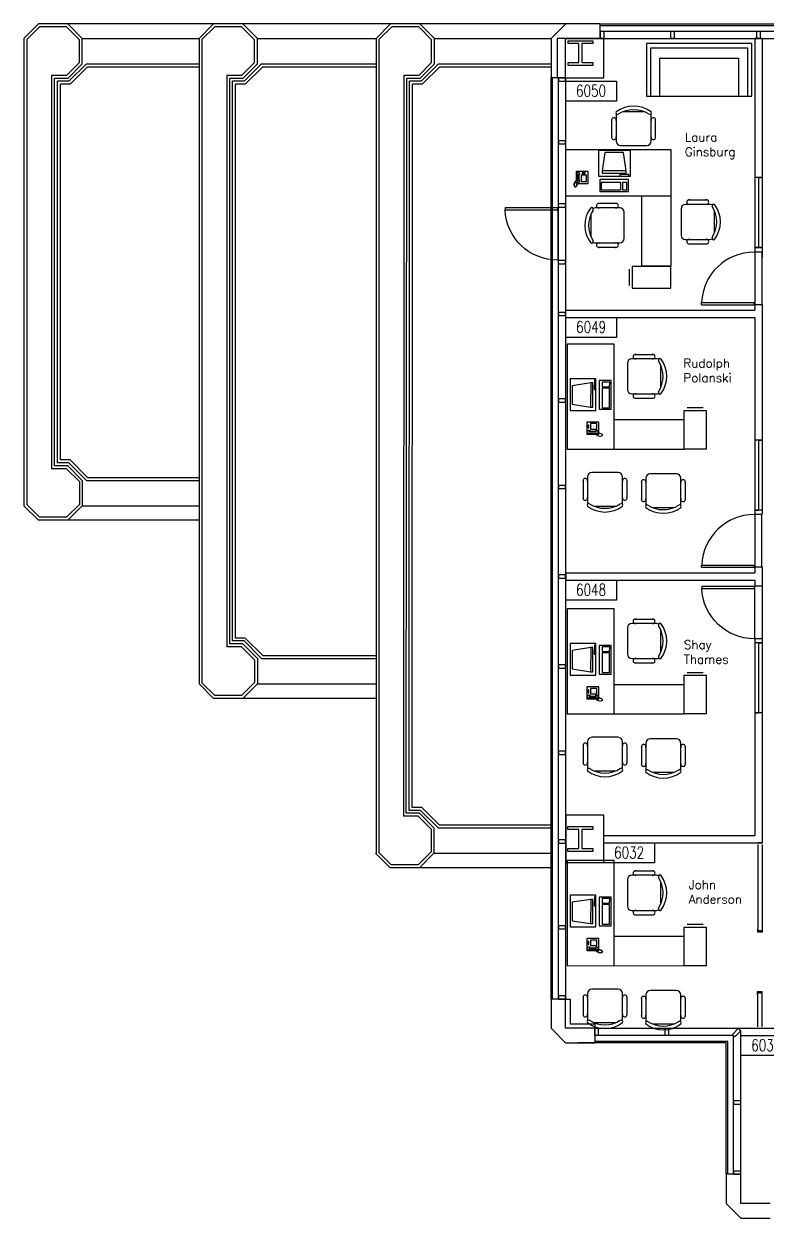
# Model space of a CAD drawing. Header units: millimetres. Extents: x 21174 to 87324, y 2476 to 67413.
# Drawn here: x 21174 to 34163, y 46508 to 67413 of the extents above; entities that cross this region are included whole.
import ezdxf
from ezdxf.enums import TextEntityAlignment as Align

# ---------------------------------------------------------------- set-up
doc = ezdxf.new("R2010")
doc.units = ezdxf.units.MM
doc.header["$MEASUREMENT"] = 0
for name, color, linetype in [('CHAIRS', 4, 'Continuous'), ('CPU', 6, 'Continuous'), ('E-B-FURR', 6, 'Continuous'), ('E-B-GLAZ', 8, 'Continuous'), ('E-B-MULL', 8, 'Continuous'), ('E-B-SHEL', 2, 'Continuous'), ('E-C-HEAD', 5, 'Continuous'), ('E-F-DOOR', 3, 'Continuous'), ('E-F-SILL', 8, 'Continuous'), ('E-F-TERR', 4, 'Continuous'), ('E-S-COLM', 8, 'Continuous'), ('EMPLOYEE', 1, 'Continuous'), ('FURNITURE', 3, 'Continuous'), ('PANELS_201', 6, 'Continuous'), ('PHONES', 4, 'Continuous'), ('RMNUM', 40, 'Continuous')]:
    doc.layers.add(name, color=color, linetype=linetype)
doc.styles.add('ARCHITXT', font='simplex.shx')
doc.styles.add('ROMANS', font='romans', dxfattribs={"width": 0.75, "height": 8})

# ---------------------------------------------------------------- blocks, each defined once
blk = doc.blocks.new('DR-36')
for p, q in [((0, 36), (0, 0)), ((0, 36), (1.5, 36)), ((1.5, 36), (1.5, 0)), ((0, 0), (1.5, 0))]:
    blk.add_line(p, q)
blk.add_arc((0, 0), 36, 0, 87.61406)
blk = doc.blocks.new('RMNUM')
at = {"layer": 'RMNUM'}
blk.add_lwpolyline([(-16.33354, 6.674702), (18.388073, 6.674702), (18.388073, -6.982766), (-16.33354, -6.982766), (-16.33354, 6.674702)], dxfattribs=at)
at = {"layer": 'RMNUM', "style": 'ROMANS', "width": 0.75}
blk.add_attdef('NUMBER', text='', height=8, dxfattribs=at).set_placement((1.027267, 0.114097), align=Align.MIDDLE_CENTER)
blk = doc.blocks.new('RECTANG')
for p, q in [((1, 1), (0, 1)), ((0, 1), (0, 0)), ((1, 0), (1, 1)), ((0, 0), (1, 0))]:
    blk.add_line(p, q)
blk = doc.blocks.new('FNPHONE')
for p, q in [((-9.1, 0.22), (-9.7, 0.02)), ((-8.9, 0.62), (-9.5, 0.42)), ((-8.7, 1.02), (-9.3, 0.82)), ((-8.5, 1.42), (-9.1, 1.22)), ((-8.3, 1.82), (-8.9, 1.62)), ((-7.14, 0.56), (-7.5, -0.58)), ((-7.29, 6.54), (-7.29, 1.54)), ((-6.29, 6.54), (-6.29, 1.54)), ((-3.87, 4.85), (-3.87, 4.85)), ((-3.87, 3.91), (-3.87, 3.91)), ((-3.87, 2.97), (-3.87, 2.97)), ((-3.87, 2.03), (-3.87, 2.03)), ((-2.94, 4.85), (-2.94, 4.85)), ((-2.94, 3.91), (-2.94, 3.91)), ((-2.94, 2.97), (-2.94, 2.97)), ((-2.94, 2.03), (-2.94, 2.03)), ((-2, 4.85), (-2, 4.85)), ((-2, 3.91), (-2, 3.91)), ((-2, 2.97), (-2, 2.97)), ((-2, 2.03), (-2, 2.03)), ((-9.3, -0.18), (-9.9, -0.38)), ((-9.3, -0.58), (-9.9, -0.78)), ((-9.3, -0.98), (-9.9, -1.18)), ((-9.3, -1.38), (-9.9, -1.58)), ((-9.1, -1.78), (-9.7, -1.98)), ((-8.9, -2.18), (-9.5, -2.38)), ((-8.43, -2.46), (-9.03, -2.66)), ((-7.9, -1.98), (-8.5, -2.18)), ((-7.7, -1.58), (-8.3, -1.78)), ((-7.5, -1.18), (-8.1, -1.38)), ((-7.3, -0.78), (-7.9, -0.98))]:
    blk.add_line(p, q)
for centre, start, end in [((-6.79, 6.54), 298.49146, 241.50854), ((-6.79, 1.54), 118.49146, 61.50854)]:
    blk.add_arc(centre, 1.05, start, end)
for p, xscale, yscale, zscale in [((-8.21, 0), 8.20528234483245, 8.104073169521023, 8.20528234483245), ((-4.81, 1.25), 3.75, 4.375, 3.75), ((-4.03, 6.72), 2.03125, 0.46875, 2.03125)]:
    blk.add_blockref('RECTANG', p, dxfattribs=dict(xscale=xscale, yscale=yscale, zscale=zscale))
blk = doc.blocks.new('DESK3')
for p, q in [((72, 0), (0, 0)), ((0, 0), (0, -80)), ((72, -32), (72, 0)), ((0, -32), (72, -32)), ((20, -80), (20, -32)), ((0, -80), (20, -80))]:
    blk.add_line(p, q)
blk = doc.blocks.new('FC15X27A')
for p, q in [((7.53125, 0), (-7.53125, 0)), ((-7.53125, 0), (-7.53125, -26.5)), ((7.53125, -26.5), (7.53125, 0)), ((-7.53125, -26.5), (7.53125, -26.5)), ((-5.53125, -28.5), (5.53125, -28.5))]:
    blk.add_line(p, q)
blk = doc.blocks.new('CHAIR7')
for p, q in [((0, 9), (0, -9)), ((20, 12), (3, 12)), ((5.12, 15.04), (17.88, 15.04)), ((23, -7.44), (23, 7.44)), ((3, -12), (20, -12)), ((5.12, -15), (17.88, -15))]:
    blk.add_line(p, q)
for centre, radius, start, end in [((3, 9), 3, 90, 180), ((5.56, 13.54), 1.56, 73.7398, 286.2602), ((17.44, 13.54), 1.56, 253.7398, 106.2602), ((20, 9), 3, 62.41556, 90), ((22.34, 11.12), 1.1, 53.30994, 212.02741), ((4.82, 0), 19.64, 327.57575, 32.42425), ((7, 0), 20, 323.1301, 36.8699), ((3, -9), 3, 180, 270), ((5.56, -13.5), 1.56, 73.7398, 286.2602), ((17.44, -13.5), 1.56, 253.7398, 106.2602), ((20, -9), 3, 270, 297.58444), ((22.34, -11.12), 1.1, 147.97259, 306.69006)]:
    blk.add_arc(centre, radius, start, end)
blk = doc.blocks.new('IBMAT', base_point=(61, 306))
for p, q in [((75, 307), (75, 306)), ((81, 307), (75, 307)), ((81, 306), (81, 307))]:
    blk.add_line(p, q)
at = {"xscale": 21, "yscale": 17, "zscale": 21}
blk.add_blockref('RECTANG', (61, 306), dxfattribs=at)
blk = doc.blocks.new('KEYBOARD', base_point=(60, 294))
for p, xscale, yscale, zscale in [((60, 294), 19, 8, 19), ((61, 295), 13, 5, 13), ((75, 295), 3, 5, 3)]:
    blk.add_blockref('RECTANG', p, dxfattribs=dict(xscale=xscale, yscale=yscale, zscale=zscale))
blk = doc.blocks.new('COMPUTER')
for p, q in [((-6.64, 16.23), (-8.5, 3.5)), ((6.08, 16.23), (-6.64, 16.23)), ((8, 3.5), (6.08, 16.23)), ((-8.5, 3.5), (-8.5, 2.04)), ((8, 3.5), (-8.5, 3.5)), ((-8.5, 2.04), (8, 2.04)), ((8, 2.04), (8, 3.5))]:
    blk.add_line(p, q)
at = {"xscale": 1.033846153846154, "yscale": 1.033846153846154, "zscale": 1.033846153846154}
for name, p in [('IBMAT', (-10.86, 0)), ('KEYBOARD', (-10.05, -10.5))]:
    blk.add_blockref(name, p, dxfattribs=at)
blk = doc.blocks.new('SOFA2')
for p, q in [((-36, 0), (-36, -36)), ((36, 0), (-36, 0)), ((36, -36), (36, 0)), ((-33, -36), (-33, -3)), ((-33, -3), (33, -3)), ((33, -3), (33, -36)), ((-27, -36), (-27, -10)), ((-27, -10), (27, -10)), ((27, -10), (27, -36)), ((-36, -36), (36, -36))]:
    blk.add_line(p, q)

msp = doc.modelspace()

# ---------------------------------------------------------------- linework, layer by layer
at = {"layer": 'E-B-FURR'}
for p, q in [((31269, 67157), (39753, 67157)), ((34093, 67157), (33963, 67157)), ((33965, 67157), (33965, 63322)), ((34093, 67157), (34093, 63322)), ((30657, 50341), (30657, 66467)), ((33965, 63498), (34093, 63498)), ((33965, 63421), (34093, 63421)), ((30658, 62402), (33965, 62402)), ((30658, 62272), (30658, 62400)), ((33965, 62501), (33965, 62402)), ((33965, 62501), (34093, 62501)), ((34093, 62501), (34093, 58829)), ((30658, 62275), (33965, 62275)), ((33965, 62275), (33965, 58829)), ((33965, 58829), (34093, 58829)), ((33965, 57909), (34093, 57909)), ((33965, 57909), (33965, 57803)), ((34093, 57909), (34093, 57576)), ((30657, 57803), (33965, 57803)), ((30657, 57802), (30657, 57674)), ((30657, 57675), (33965, 57675)), ((33965, 57675), (33965, 57576)), ((33965, 57576), (34093, 57576)), ((33961, 56656), (34089, 56656)), ((33965, 56656), (33965, 53203)), ((33965, 56656), (34093, 56656)), ((34093, 56656), (34093, 53075)), ((31323, 53203), (33965, 53203)), ((31323, 53075), (34093, 53075)), ((30658, 52735), (31323, 52735)), ((31167, 49830), (33681, 49830)), ((33687, 49830), (38603, 49830)), ((33722, 47275), (33722, 49789)), ((33722, 49702), (38475, 49702))]:
    msp.add_line(p, q, dxfattribs=at)
msp.add_lwpolyline([(31323, 67157), (30505, 67157), (30505, 66467), (31323, 66467)], close=True, dxfattribs=at)
for points in [[(31323, 53561), (30658, 53561), (30658, 52735)], [(31323, 52735), (31323, 53561)], [(30655, 50341), (30732, 50341), (30732, 49907), (31167, 49907), (31167, 49830)]]:
    msp.add_lwpolyline(points, dxfattribs=at)
at = {"layer": 'E-B-GLAZ'}
for p, q in [((31269, 67412), (39753, 67412)), ((31269, 67387), (39753, 67387)), ((31269, 67285), (39753, 67285)), ((30400, 50341), (30400, 66469)), ((30425, 50341), (30425, 66469)), ((30528, 50341), (30528, 66467)), ((30400, 52641), (27844, 52641)), ((33272, 49575), (30870, 49575)), ((33594, 49702), (31167, 49702)), ((33492, 49600), (31167, 49600)), ((33467, 49575), (31167, 49575)), ((33467, 47275), (33467, 49575)), ((33492, 47275), (33492, 49600)), ((33594, 47275), (33594, 49702))]:
    msp.add_line(p, q, dxfattribs=at)
for points in [[(34093, 63498), (33965, 63498), (34033, 63498), (34033, 64724), (34093, 64724), (33965, 64724)], [(34093, 58900), (33965, 58900), (34033, 58900), (34033, 60127), (34093, 60127), (33965, 60127)], [(34093, 55353), (33965, 55353), (34033, 55353), (34033, 56580), (34093, 56580), (33965, 56580)]]:
    msp.add_lwpolyline(points, dxfattribs=at)
at = {"layer": 'E-B-MULL'}
for points in [[(31323, 67285), (31323, 67157), (31265, 67157), (31265, 67285)], [(32553, 67285), (32553, 67157), (32495, 67157), (32495, 67285)], [(34061, 67285), (34061, 67157), (34003, 67157), (34003, 67285)], [(30528, 66409), (30655, 66409), (30655, 66467), (30528, 66467)], [(30528, 65311), (30655, 65311), (30655, 65368), (30528, 65368)], [(30527, 64206), (30655, 64206), (30655, 64264), (30527, 64264)], [(30527, 63215), (30655, 63215), (30655, 63273), (30527, 63273)], [(30528, 62305), (30655, 62305), (30655, 62363), (30528, 62363)], [(30528, 60790), (30655, 60790), (30655, 60848), (30528, 60848)], [(30528, 59277), (30655, 59277), (30655, 59334), (30528, 59334)], [(30528, 57709), (30655, 57709), (30655, 57766), (30528, 57766)], [(30528, 56137), (30655, 56137), (30655, 56194), (30528, 56194)], [(30528, 54625), (30655, 54625), (30655, 54682), (30528, 54682)], [(30528, 53074), (30655, 53074), (30655, 53132), (30528, 53132)], [(30528, 51570), (30655, 51570), (30655, 51627), (30528, 51627)], [(30528, 50341), (30655, 50341), (30655, 50399), (30528, 50399)], [(31167, 49702), (31167, 49830), (31224, 49830), (31224, 49702)], [(32395, 49702), (32395, 49830), (32453, 49830), (32453, 49702)], [(33615, 49682), (33722, 49789), (33681, 49830), (33574, 49723)], [(33615, 49682), (33722, 49789), (33681, 49830), (33574, 49723)], [(33594, 48503), (33722, 48503), (33722, 48561), (33594, 48561)], [(33594, 47275), (33722, 47275), (33722, 47332), (33594, 47332)]]:
    msp.add_lwpolyline(points, close=True, dxfattribs=at)
at = {"layer": 'E-B-SHEL'}
for p, q in [((30656, 67412), (30400, 67156)), ((31260, 67412), (30648, 67412)), ((31261, 67156), (31261, 67411)), ((30400, 67156), (30400, 66469)), ((31269, 67157), (30553, 67157)), ((31269, 67157), (30563, 67157)), ((30655, 66469), (30655, 67156)), ((30655, 67156), (31324, 67156)), ((30655, 66469), (30400, 66469)), ((30400, 50341), (30400, 49830)), ((30655, 50341), (30400, 50341)), ((30655, 49830), (30655, 50341)), ((30400, 49830), (30655, 49575)), ((31167, 49830), (30655, 49830)), ((31167, 49830), (31167, 49575)), ((30655, 49575), (31167, 49575)), ((33722, 47275), (33467, 47275)), ((33467, 47275), (33467, 46763)), ((33722, 46763), (33722, 47275)), ((33467, 46763), (33722, 46508)), ((34233, 46763), (33722, 46763)), ((33722, 46508), (34233, 46508))]:
    msp.add_line(p, q, dxfattribs=at)
at = {"layer": 'E-C-HEAD'}
for p, q in [((30527, 63283), (30527, 64203)), ((33964, 63411), (33964, 62491)), ((34092, 62491), (34092, 63411)), ((33963, 58821), (33963, 57901)), ((34091, 57901), (34091, 58821)), ((33965, 56652), (33965, 57572)), ((34093, 57572), (34093, 56652))]:
    msp.add_line(p, q, dxfattribs=at)
at = {"layer": 'E-F-SILL'}
msp.add_lwpolyline([(30655, 52973), (30655, 52973), (30655, 52973)], dxfattribs=at)
at = {"layer": 'E-F-TERR'}
for p, q in [((21174, 67159), (21428, 67412)), ((21428, 67412), (21174, 67159)), ((21449, 67361), (21225, 67138)), ((21939, 67412), (21428, 67412)), ((21939, 67412), (21428, 67412)), ((21696, 67412), (21428, 67412)), ((21920, 67361), (21449, 67361)), ((24528, 67412), (21828, 67412)), ((22145, 67136), (21920, 67361)), ((22197, 67157), (21941, 67413)), ((24239, 67159), (24493, 67412)), ((24493, 67412), (24239, 67159)), ((24514, 67361), (24290, 67138)), ((24761, 67412), (24493, 67412)), ((25004, 67412), (24493, 67412)), ((25004, 67412), (24493, 67412)), ((24985, 67361), (24514, 67361)), ((30656, 67412), (24893, 67412)), ((25210, 67136), (24985, 67361)), ((25262, 67157), (25006, 67413)), ((27591, 67412), (27337, 67159)), ((27337, 67159), (27591, 67412)), ((27612, 67361), (27388, 67138)), ((28102, 67412), (27591, 67412)), ((28102, 67412), (27591, 67412)), ((27859, 67412), (27591, 67412)), ((28083, 67361), (27612, 67361)), ((28308, 67136), (28083, 67361)), ((28359, 67157), (28104, 67413)), ((21174, 67159), (21174, 58977)), ((21225, 67138), (21225, 58998)), ((22145, 66735), (22145, 67136)), ((22197, 67157), (24239, 67157)), ((22197, 66714), (22197, 67157)), ((24239, 67159), (24239, 55859)), ((24290, 67138), (24290, 55880)), ((25210, 66735), (25210, 67136)), ((25262, 67157), (27337, 67157)), ((25262, 66714), (25262, 67157)), ((27337, 67159), (27337, 52886)), ((27388, 67138), (27388, 52907)), ((28308, 66735), (28308, 67136)), ((28359, 67157), (30401, 67157)), ((28359, 66714), (28359, 67157)), ((21920, 66510), (22145, 66735)), ((21941, 66459), (22197, 66714)), ((21962, 66408), (22269, 66714)), ((22269, 66714), (24239, 66714)), ((24985, 66510), (25210, 66735)), ((25006, 66459), (25262, 66714)), ((25027, 66408), (25334, 66714)), ((25334, 66714), (27337, 66714)), ((28083, 66510), (28308, 66735)), ((28104, 66459), (28359, 66714)), ((28125, 66408), (28432, 66714)), ((28432, 66714), (30400, 66714)), ((21660, 66510), (21660, 59626)), ((21920, 66510), (21660, 66510)), ((21983, 66356), (22290, 66663)), ((22290, 66663), (24239, 66663)), ((24727, 66510), (24727, 56508)), ((24985, 66510), (24727, 66510)), ((25048, 66356), (25355, 66663)), ((25355, 66663), (27337, 66663)), ((27824, 66510), (27816, 53544)), ((28083, 66510), (27824, 66510)), ((28146, 66356), (28453, 66663)), ((28453, 66663), (30400, 66663)), ((21711, 59677), (21711, 66459)), ((21941, 66459), (21711, 66459)), ((21762, 59728), (21762, 66408)), ((21962, 66408), (21762, 66408)), ((21813, 59779), (21813, 66356)), ((21983, 66356), (21813, 66356)), ((24776, 56559), (24776, 66459)), ((25006, 66459), (24776, 66459)), ((24827, 56611), (24827, 66408)), ((25027, 66408), (24827, 66408)), ((24878, 56662), (24878, 66356)), ((25048, 66356), (24878, 66356)), ((27865, 53595), (27874, 66459)), ((28104, 66459), (27874, 66459)), ((27917, 53646), (27925, 66408)), ((28125, 66408), (27925, 66408)), ((27968, 53697), (27976, 66356)), ((28146, 66356), (27976, 66356)), ((21920, 59626), (21660, 59626)), ((21941, 59677), (21711, 59677)), ((21962, 59728), (21762, 59728)), ((21983, 59779), (21813, 59779)), ((21920, 59626), (22145, 59401)), ((21941, 59677), (22197, 59422)), ((21962, 59728), (22269, 59422)), ((21983, 59779), (22290, 59473)), ((22145, 59401), (22145, 59000)), ((22197, 59422), (22197, 58979)), ((22269, 59422), (24239, 59422)), ((22290, 59473), (24239, 59473)), ((21174, 58977), (21428, 58723)), ((21428, 58723), (21174, 58977)), ((21449, 58775), (21225, 58998)), ((22145, 59000), (21920, 58775)), ((22197, 58979), (21941, 58723)), ((22197, 58979), (24239, 58979)), ((21920, 58775), (21449, 58775)), ((21939, 58723), (21428, 58723)), ((21939, 58723), (21428, 58723)), ((21696, 58723), (21428, 58723)), ((24239, 58723), (21828, 58723)), ((25048, 56662), (24878, 56662)), ((25048, 56662), (25355, 56355)), ((24985, 56508), (24727, 56508)), ((25006, 56559), (24776, 56559)), ((25027, 56611), (24827, 56611)), ((24985, 56508), (25210, 56283)), ((25006, 56559), (25262, 56304)), ((25027, 56611), (25334, 56304)), ((25210, 56283), (25210, 55882)), ((25262, 56304), (25262, 55861)), ((25334, 56304), (27337, 56304)), ((25355, 56355), (27337, 56355)), ((24493, 55606), (24239, 55859)), ((24514, 55657), (24290, 55880)), ((25210, 55882), (24985, 55657)), ((25262, 55861), (25006, 55606)), ((25262, 55861), (27337, 55861)), ((24985, 55657), (24514, 55657)), ((25004, 55606), (24493, 55606)), ((25004, 55606), (24493, 55606)), ((27337, 55606), (24893, 55606)), ((28074, 53544), (27816, 53544)), ((28095, 53595), (27865, 53595)), ((28117, 53646), (27917, 53646)), ((28138, 53697), (27968, 53697)), ((28074, 53544), (28300, 53318)), ((28095, 53595), (28351, 53339)), ((28117, 53646), (28423, 53339)), ((28138, 53697), (28444, 53390)), ((28300, 53318), (28300, 52917)), ((28351, 53339), (28351, 52896)), ((28423, 53339), (30426, 53339)), ((28444, 53390), (30426, 53390)), ((27582, 52641), (27329, 52894)), ((27604, 52692), (27380, 52916)), ((28300, 52917), (28074, 52692)), ((28351, 52896), (28095, 52641)), ((28351, 52896), (30427, 52896)), ((28074, 52692), (27604, 52692)), ((28093, 52641), (27582, 52641)), ((28093, 52641), (27582, 52641)), ((30427, 52641), (27982, 52641))]:
    msp.add_line(p, q, dxfattribs=at)
at = {"layer": 'E-S-COLM'}
for points in [[(30697, 67067), (30697, 67118), (31131, 67118), (31131, 67067), (30939, 67067), (30939, 66735), (31131, 66735), (31131, 66684), (30697, 66684), (30697, 66735), (30888, 66735), (30888, 67067)], [(30694, 53310), (30694, 53361), (31128, 53361), (31128, 53310), (30937, 53310), (30937, 52977), (31128, 52977), (31128, 52926), (30694, 52926), (30694, 52977), (30885, 52977), (30885, 53310)]]:
    msp.add_lwpolyline(points, close=True, dxfattribs=at)
at = {"layer": 'PANELS_201', "linetype": 'Continuous'}
for points in [[(34093, 53075), (34017, 53075), (34017, 53081), (34093, 53081), (34093, 53075)], [(34017, 53049), (34017, 51567)], [(34093, 53049), (34093, 51567)], [(34093, 51567), (34093, 51542), (34093, 51516), (34017, 51516), (34017, 51567)], [(34017, 51542), (34093, 51542)], [(34013, 50421), (34013, 50447), (34013, 50472), (34090, 50472), (34090, 50421)], [(34090, 50447), (34013, 50447)], [(34013, 50421), (34013, 49859)], [(34090, 50421), (34090, 49859)], [(34013, 49834), (34090, 49834), (34090, 49827), (34013, 49827), (34013, 49834)]]:
    msp.add_lwpolyline(points, dxfattribs=at)

# ---------------------------------------------------------------- block references
at = {"xscale": 25.55555555555543, "yscale": 25.55555555555543, "zscale": 25.55555555555543}
for p, values in [((31073, 66239), {'NUMBER': '6050'}), ((31075, 62104), {'NUMBER': '6049'}), ((31074, 57504), {'NUMBER': '6048'}), ((31740, 52904), {'NUMBER': '6032'}), ((34140, 49532), {'NUMBER': '6030'})]:
    msp.add_blockref('RMNUM', p, dxfattribs=at).add_auto_attribs(values)
at = {"layer": 'CHAIRS', "lineweight": -3, "xscale": 25.55555555555543, "yscale": 25.55555555555543, "zscale": 25.55555555555543}
for p, rotation in [((31845, 65284), 90), ((31681, 63885), 180), ((31343, 59558), 270), ((32364, 59535), 270), ((31343, 54924), 270), ((32364, 54900), 270), ((31343, 50517), 270), ((32364, 50494), 270)]:
    msp.add_blockref('CHAIR7', p, dxfattribs=dict(at, rotation=rotation))
for p in [(32674, 63947), (31735, 61243), (31735, 56609), (31735, 52202)]:
    msp.add_blockref('CHAIR7', p, dxfattribs=at)
at = {"layer": 'CPU', "lineweight": -3, "xscale": 25.55555555555543, "yscale": 25.55555555555543, "zscale": 25.55555555555543}
msp.add_blockref('COMPUTER', (31510, 64748), dxfattribs=at)
at = {"layer": 'CPU', "lineweight": -3, "xscale": 25.55555555555543, "yscale": 25.55555555555543, "zscale": 25.55555555555543, "rotation": 89.84054487573727}
for p in [(31183, 60923), (31183, 56289), (31183, 51882)]:
    msp.add_blockref('COMPUTER', p, dxfattribs=at)
at = {"layer": 'E-F-DOOR', "yscale": 25.55555555555543, "zscale": 25.55555555555543, "rotation": 90}
for p, xscale in [((30515, 64196), -25.55555555555543), ((33953, 62497), 25.55555555555543), ((33955, 57902), 25.55555555555543), ((33956, 57570), -25.55555555555543)]:
    msp.add_blockref('DR-36', p, dxfattribs=dict(at, xscale=xscale))
at = {"layer": 'FURNITURE', "lineweight": -3, "xscale": 25.55555555555543, "yscale": 25.55555555555543, "zscale": 25.55555555555543}
msp.add_blockref('SOFA2', (32992, 67070), dxfattribs=at)
at = {"layer": 'FURNITURE', "lineweight": -3}
for name, p, xscale, yscale, zscale, rotation in [('DESK3', (32497, 65213), -25.55555555555542, 25.55555555555543, 25.55555555555543, 359.9950299738794), ('FC15X27A', (32497, 62976), 25.55555555555543, 25.55555555555543, 25.55555555555543, 270), ('DESK3', (30684, 59968), 25.55555555555542, 25.55555555555542, 25.55555555555542, 89.99502997387958), ('FC15X27A', (32921, 59967), -25.55555555555543, 25.55555555555543, 25.55555555555543, 180), ('DESK3', (30684, 55333), 25.55555555555542, 25.55555555555542, 25.55555555555542, 89.99502997387958), ('FC15X27A', (32921, 55333), -25.55555555555543, 25.55555555555543, 25.55555555555543, 180), ('DESK3', (30684, 50927), 25.55555555555542, 25.55555555555542, 25.55555555555542, 89.99502997387958), ('FC15X27A', (32921, 50926), -25.55555555555543, 25.55555555555543, 25.55555555555543, 180)]:
    msp.add_blockref(name, p, dxfattribs=dict(at, xscale=xscale, yscale=yscale, zscale=zscale, rotation=rotation))
at = {"layer": 'PHONES', "lineweight": -3, "xscale": 25.55555555555543, "yscale": 25.55555555555543, "zscale": 25.55555555555543}
msp.add_blockref('FNPHONE', (31048, 64619), dxfattribs=at)
at = {"layer": 'PHONES', "lineweight": -3, "xscale": 25.55555555555543, "yscale": 25.55555555555543, "zscale": 25.55555555555543, "rotation": 90}
for p in [(31234, 60442), (31234, 55808), (31234, 51401)]:
    msp.add_blockref('FNPHONE', p, dxfattribs=at)

# ---------------------------------------------------------------- texts
at = {"layer": 'EMPLOYEE', "lineweight": -3, "attachment_point": 1, "style": 'ARCHITXT'}
for s, insert, char_height, width in [('\\A1;Laura\\PGinsburg', (32741, 65506), 153.3, 843.44), ('\\A1;Rudolph\\PPolanski', (32717, 61550), 153.33, 778.59), ('\\A1;Shay\\PThames', (32724, 56622), 153.3, 760.5), ('\\A1;John\\PAnderson', (32808, 52422), 153.3, 902.85)]:
    msp.add_mtext(s, dxfattribs=dict(at, insert=insert, char_height=char_height, width=width))

doc.saveas('drawing.dxf')
